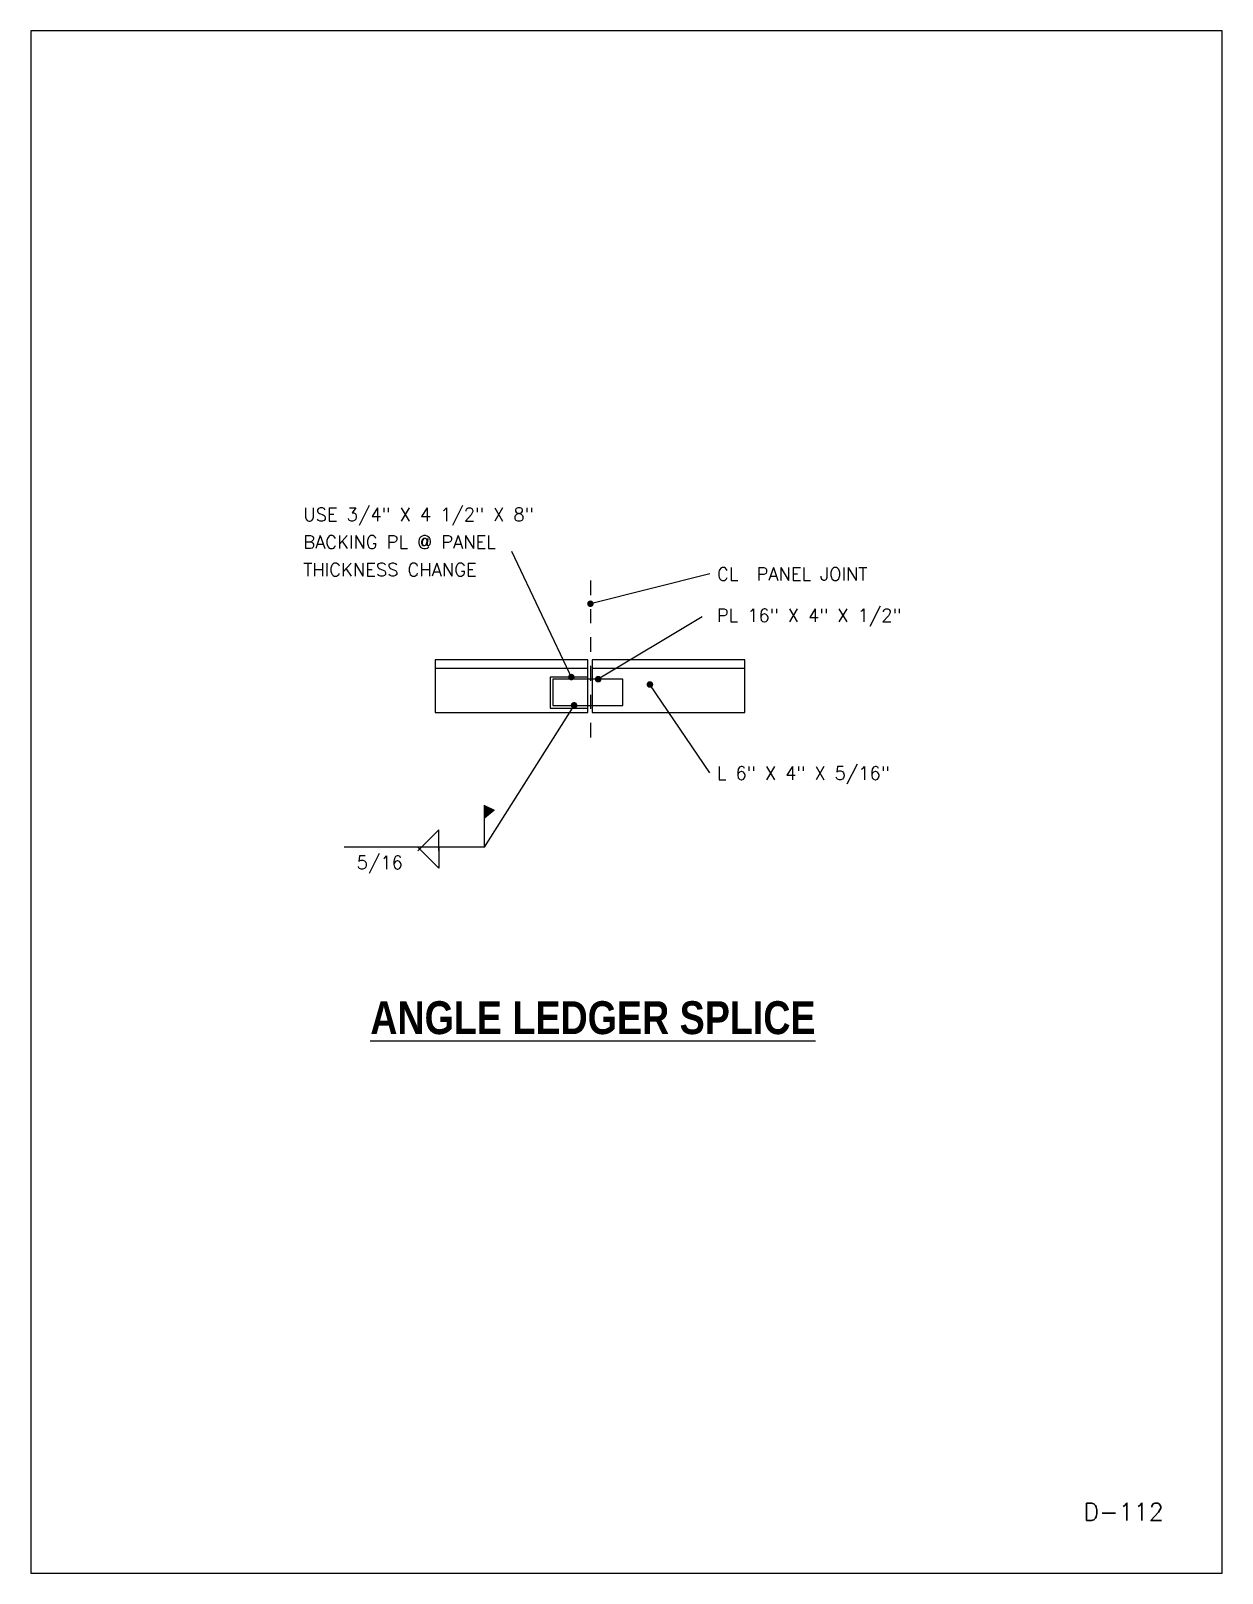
# Model space of a CAD drawing. Extents: x 0 to 8.5, y 0 to 11.
import ezdxf
from ezdxf.enums import TextEntityAlignment as Align

# ---------------------------------------------------------------- set-up
doc = ezdxf.new("R2010")
doc.units = 0
doc.header["$MEASUREMENT"] = 0
for name, pattern in [('A', [0]), ('ARROW', [0]), ('CENTX', [0.288715, 0.104987, -0.026247, 0.026247, -0.026247, 0.104987]), ('DEFAULT', [0]), ('MASK', [0])]:
    doc.linetypes.add(name, pattern=pattern)
doc.layers.get('0').update_dxf_attribs({"linetype": 'CONTINUOUS'})
doc.styles.add('DEFAULT', font='Simplex')
doc.styles.get("Standard").update_dxf_attribs({"font": 'simplex.shx'})

msp = doc.modelspace()

# ---------------------------------------------------------------- hatches: boundary and pattern name
at = {"linetype": 'Continuous'}
msp.add_hatch(color=256, dxfattribs=at).paths.add_polyline_path([(3.307, 5.441), (3.237, 5.474), (3.237, 5.385)])

# ---------------------------------------------------------------- linework, layer by layer
at = {"linetype": 'ARROW'}
for p, q in [((3.43, 7.29), (3.863, 6.376)), ((4.845, 7.128), (3.993, 6.914)), ((4.79, 6.821), (4.048, 6.376)), ((4.845, 5.708), (4.417, 6.338)), ((3.237, 5.177), (3.876, 6.189))]:
    msp.add_line(p, q, dxfattribs=at)
at = {"linetype": 'CENTX'}
msp.add_line((3.993, 7.08), (3.993, 5.91), dxfattribs=at)
at = {"linetype": 'A'}
for p, q in [((2.885, 6.454), (3.974, 6.454)), ((4.006, 6.454), (5.094, 6.454))]:
    msp.add_line(p, q, dxfattribs=at)
at = {"linetype": 'DEFAULT'}
for p, q in [((3.237, 5.177), (3.237, 5.477)), ((2.912, 5.302), (2.762, 5.152)), ((2.912, 5.152), (2.912, 5.302)), ((3.237, 5.177), (2.236, 5.177)), ((2.912, 5.027), (2.762, 5.177)), ((2.912, 5.177), (2.912, 5.027))]:
    msp.add_line(p, q, dxfattribs=at)
at = {"linetype": 'Continuous'}
for p, q in [((3.238, 5.474), (3.307, 5.441)), ((3.307, 5.441), (3.238, 5.385))]:
    msp.add_line(p, q, dxfattribs=at)
msp.add_lwpolyline([(0, 0), (8.5, 0), (8.5, 11), (0, 11)], close=True, dxfattribs=at)
at = {"linetype": 'Continuous', "const_width": 0.0234}
for points in [[(3.981, 6.914, 1), (4.004, 6.914, 1)], [(3.845, 6.391, 1), (3.868, 6.391, 1)], [(4.036, 6.376, 1), (4.06, 6.376, 1)], [(4.405, 6.338, 1), (4.429, 6.338, 1)], [(3.864, 6.189, 1), (3.888, 6.189, 1)]]:
    msp.add_lwpolyline(points, format="xyb", close=True, dxfattribs=at)
at = {"linetype": 'A'}
for points in [[(2.885, 6.138), (3.974, 6.138), (3.974, 6.513), (2.885, 6.513)], [(4.006, 6.138), (5.094, 6.138), (5.094, 6.513), (4.006, 6.513)], [(3.724, 6.189), (4.224, 6.189), (4.224, 6.376), (3.724, 6.376)]]:
    msp.add_lwpolyline(points, close=True, dxfattribs=at)
msp.add_lwpolyline([(3.974, 6.391), (3.706, 6.391), (3.706, 6.169), (3.974, 6.169)], dxfattribs=at)
at = {"linetype": 'MASK'}
msp.add_lwpolyline([(3.724, 6.189), (4.224, 6.189), (4.224, 6.376), (3.724, 6.376)], close=True, dxfattribs=at)

# ---------------------------------------------------------------- texts
at = {"style": 'DEFAULT'}
for s, p in [('USE 3/4" X 4 1/2" X 8"', (1.944, 7.504)), ('BACKING PL @ PANEL', (1.944, 7.307)), ('THICKNESS CHANGE', (1.944, 7.11)), ('CL  PANEL JOINT', (4.896, 7.079)), ('PL 16" X 4" X 1/2"', (4.894, 6.784)), ('L 6" X 4" X 5/16"', (4.895, 5.659))]:
    msp.add_text(s, height=0.09375, dxfattribs=at).set_placement(p)
msp.add_text('5/16 ', height=0.0938, rotation=360, dxfattribs=at).set_placement((2.325, 5.022))
at = {"linetype": 'Continuous'}
msp.add_text('D-112', height=0.125, dxfattribs=at).set_placement((8.083, 0.375), align=Align.RIGHT)
at = {"linetype": 'Continuous', "insert": (2.422, 4.079), "char_height": 0.23438, "width": 4.01953, "attachment_point": 1}
msp.add_mtext('{\\fTechnicBold|b0|i0|c2|p2;\\LANGLE LEDGER SPLICE}', dxfattribs=at)

doc.saveas('drawing.dxf')
